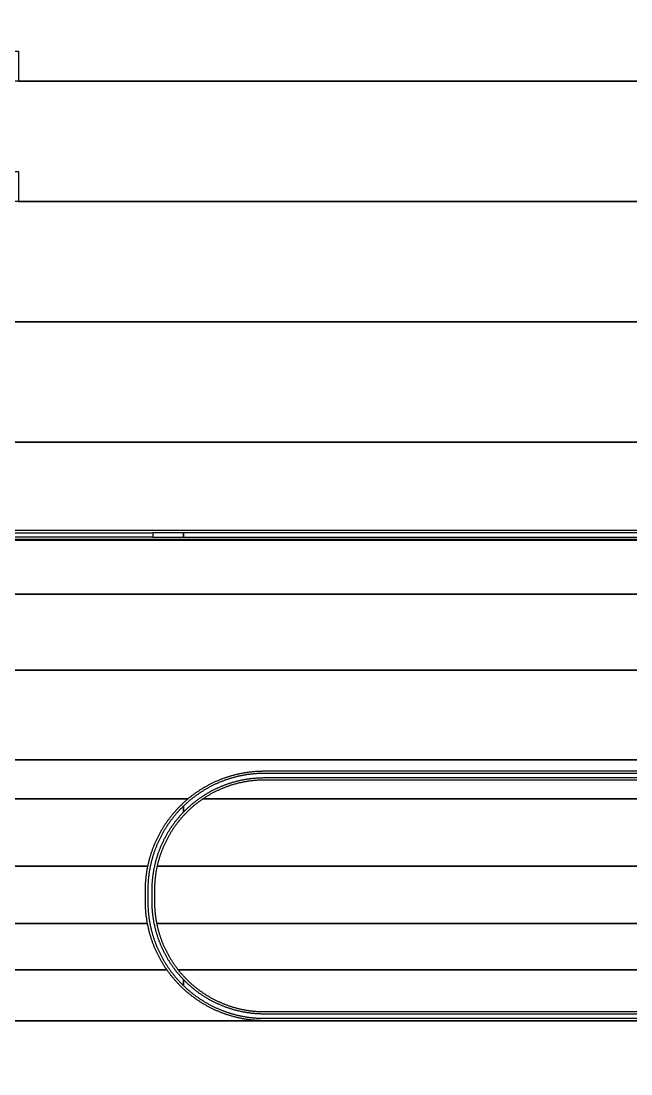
# Model space of a CAD drawing. Extents: x -3400 to 6900, y -3400 to 6900.
# Drawn here: x -1735 to -1228, y -1488 to -612 of the extents above; entities that cross this region are included whole.
import ezdxf

# ---------------------------------------------------------------- set-up
doc = ezdxf.new("R2010")
doc.units = 0
doc.layers.add('XOR', color=1, linetype='CONTINUOUS')

# ---------------------------------------------------------------- blocks, each defined once
blk = doc.blocks.new('CHIP_XOR')
at = {"layer": '5'}
for points in [[(-2334.91, -662.5), (-2334.91, -762.5), (-2062.5, -762.5), (-2062.5, -737.5), (-2037.5, -737.5), (-2037.5, -762.5), (-1962.5, -762.5), (-1962.5, -737.5), (-1937.5, -737.5), (-1937.5, -762.5), (-1862.5, -762.5), (-1862.5, -737.5), (-1837.5, -737.5), (-1837.5, -762.5), (-353.759, -762.5), (-353.759, -737.5), (-337.5, -737.5), (-337.5, -762.5), (-262.5, -762.5)], [(-353.759, -762.5), (-1837.5, -762.5), (-1862.5, -762.5), (-1937.5, -762.5), (-1962.5, -762.5), (-2037.5, -762.5), (-2062.5, -762.5), (-2334.91, -762.5), (-2334.91, -862.5), (-2062.5, -862.5), (-2062.5, -837.5), (-2037.5, -837.5), (-2037.5, -862.5), (-1962.5, -862.5), (-1962.5, -837.5), (-1937.5, -837.5), (-1937.5, -862.5), (-1862.5, -862.5), (-1862.5, -837.5), (-1837.5, -837.5), (-1837.5, -862.5), (-353.759, -862.5)], [(-618.759, -1143.275), (-2324.91, -1143.275), (-2324.91, -1135.725), (-618.759, -1135.725)], [(2334.91, -862.5), (-2334.91, -862.5), (-2334.91, -962.5), (-262.5, -962.5)], [(-262.5, -962.5), (-2334.91, -962.5), (-2334.91, -1062.5), (-262.5, -1062.5)], [(-262.5, -1062.5), (-2334.91, -1062.5), (-2334.91, -1143.983), (-607.404, -1143.983)], [(-607.404, -1143.983), (-2334.91, -1143.983), (-2334.91, -1188.7245), (-539.7135, -1188.7245)], [(-539.7135, -1188.7245), (-2334.91, -1188.7245), (-2334.91, -1199.5), (-2337.455, -1250.094), (-2337.5495, -1251.975), (-527.622, -1251.975)], [(-527.622, -1251.975), (-2337.5495, -1251.975), (-2341.2925, -1326.39), (-578.504, -1326.39)], [(-578.504, -1326.39), (-2341.2925, -1326.39)], [(-1937.5, -1358.9795), (-1696.674, -1358.9795), (-1696.191, -1358.576), (-1695.705, -1358.175), (-1695.217, -1357.7775), (-1694.7265, -1357.3825), (-1694.233, -1356.991), (-1693.7375, -1356.603), (-1693.2395, -1356.2175), (-1692.739, -1355.8355), (-1692.236, -1355.457), (-1691.7305, -1355.0815), (-1691.2225, -1354.709), (-1690.7125, -1354.34), (-1690.2, -1353.974), (-1689.6855, -1353.6115), (-1689.168, -1353.252), (-1688.649, -1352.896), (-1688.1275, -1352.543), (-1687.6035, -1352.1935), (-1687.0775, -1351.8475), (-1686.549, -1351.505), (-1686.019, -1351.1655), (-1685.486, -1350.8295), (-1684.9515, -1350.497), (-1684.415, -1350.168), (-1683.876, -1349.842), (-1683.335, -1349.52), (-1682.792, -1349.201), (-1682.247, -1348.8855), (-1681.7, -1348.5735), (-1681.151, -1348.265), (-1680.6, -1347.96), (-1680.0475, -1347.6585), (-1679.4925, -1347.3605), (-1678.936, -1347.0665), (-1678.3775, -1346.7755), (-1677.8175, -1346.488), (-1677.255, -1346.2045), (-1676.691, -1345.9245), (-1676.1255, -1345.648), (-1675.558, -1345.375), (-1674.989, -1345.1055), (-1674.418, -1344.84), (-1673.8455, -1344.5775), (-1673.2715, -1344.3195), (-1672.6955, -1344.0645), (-1672.118, -1343.8135), (-1671.539, -1343.566), (-1670.9585, -1343.3225), (-1670.3765, -1343.082), (-1669.7925, -1342.846), (-1669.2075, -1342.6135), (-1668.621, -1342.3845), (-1668.033, -1342.159), (-1667.4435, -1341.938), (-1666.8525, -1341.72), (-1666.2605, -1341.5065), (-1665.667, -1341.296), (-1665.072, -1341.09), (-1664.4755, -1340.887), (-1663.878, -1340.6885), (-1663.2795, -1340.4935), (-1662.6795, -1340.3025), (-1662.0785, -1340.115), (-1661.476, -1339.9315), (-1660.8725, -1339.752), (-1660.268, -1339.576), (-1659.662, -1339.404), (-1659.0555, -1339.236), (-1658.4475, -1339.0715), (-1657.8385, -1338.9115), (-1657.2285, -1338.755), (-1656.618, -1338.602), (-1656.006, -1338.4535), (-1655.393, -1338.3085), (-1654.7795, -1338.1675), (-1654.165, -1338.0305), (-1653.5495, -1337.8975), (-1652.933, -1337.768), (-1652.316, -1337.643), (-1651.698, -1337.5215), (-1651.0795, -1337.404), (-1650.46, -1337.2905), (-1649.84, -1337.181), (-1649.2195, -1337.0755), (-1648.598, -1336.9735), (-1647.976, -1336.876), (-1647.3535, -1336.7825), (-1646.73, -1336.6925), (-1646.1065, -1336.6065), (-1645.482, -1336.525), (-1644.857, -1336.447), (-1644.232, -1336.373), (-1643.606, -1336.303), (-1642.98, -1336.237), (-1642.353, -1336.175), (-1641.726, -1336.117), (-1641.099, -1336.063), (-1640.471, -1336.013), (-1639.843, -1335.967), (-1639.215, -1335.925), (-1638.5865, -1335.887), (-1637.9575, -1335.853), (-1637.3285, -1335.823), (-1636.6995, -1335.797), (-1636.07, -1335.775), (-1635.441, -1335.757), (-1634.8115, -1335.743), (-1634.1815, -1335.733), (-1633.552, -1335.727), (-1632.9225, -1335.725), (-618.759, -1335.725)], [(-618.759, -1343.275), (-1632.9225, -1343.275), (-1633.526, -1343.277), (-1634.1295, -1343.283), (-1634.733, -1343.293), (-1635.3365, -1343.307), (-1635.94, -1343.325), (-1636.5435, -1343.3465), (-1637.1465, -1343.3725), (-1637.7495, -1343.4025), (-1638.352, -1343.4365), (-1638.9545, -1343.474), (-1639.557, -1343.516), (-1640.1585, -1343.5615), (-1640.7605, -1343.6115), (-1641.3615, -1343.665), (-1641.9625, -1343.723), (-1642.563, -1343.7845), (-1643.163, -1343.85), (-1643.7625, -1343.9195), (-1644.362, -1343.993), (-1644.9605, -1344.0705), (-1645.5585, -1344.152), (-1646.156, -1344.2375), (-1646.753, -1344.327), (-1647.3495, -1344.42), (-1647.9455, -1344.517), (-1648.5405, -1344.6185), (-1649.135, -1344.7235), (-1649.7285, -1344.8325), (-1650.3215, -1344.945), (-1650.914, -1345.062), (-1651.5055, -1345.1825), (-1652.096, -1345.3075), (-1652.686, -1345.436), (-1653.275, -1345.568), (-1653.863, -1345.7045), (-1654.45, -1345.8445), (-1655.0365, -1345.9885), (-1655.6215, -1346.1365), (-1656.206, -1346.288), (-1656.789, -1346.444), (-1657.3715, -1346.6035), (-1657.9525, -1346.7665), (-1658.5325, -1346.9335), (-1659.1115, -1347.1045), (-1659.6895, -1347.2795), (-1660.266, -1347.458), (-1660.8415, -1347.6405), (-1661.4155, -1347.8265), (-1661.9885, -1348.0165), (-1662.5605, -1348.21), (-1663.1305, -1348.4075), (-1663.7, -1348.609), (-1664.2675, -1348.814), (-1664.834, -1349.0225), (-1665.399, -1349.235), (-1665.9625, -1349.4515), (-1666.525, -1349.671), (-1667.0855, -1349.895), (-1667.645, -1350.122), (-1668.2025, -1350.353), (-1668.7585, -1350.588), (-1669.313, -1350.826), (-1669.8665, -1351.068), (-1670.4175, -1351.314), (-1670.9675, -1351.563), (-1671.5155, -1351.816), (-1672.062, -1352.0725), (-1672.6065, -1352.3325), (-1673.1495, -1352.5965), (-1673.691, -1352.8635), (-1674.2305, -1353.1345), (-1674.768, -1353.409), (-1675.304, -1353.687), (-1675.838, -1353.9685), (-1676.37, -1354.2535), (-1676.9005, -1354.542), (-1677.4285, -1354.834), (-1677.955, -1355.1295), (-1678.4795, -1355.4285), (-1679.002, -1355.7305), (-1679.5225, -1356.0365), (-1680.041, -1356.346), (-1680.557, -1356.6585), (-1681.0715, -1356.9745), (-1681.5835, -1357.294), (-1682.094, -1357.617), (-1682.6015, -1357.943), (-1683.1075, -1358.2725), (-1683.611, -1358.6055), (-1684.1125, -1358.942), (-1684.168, -1358.9795), (-262.5, -1358.9795)], [(-717.1135, -1337.725), (-1632.9225, -1337.725), (-1633.5445, -1337.727), (-1634.1665, -1337.733), (-1634.788, -1337.743), (-1635.41, -1337.757), (-1636.032, -1337.775), (-1636.6535, -1337.797), (-1637.275, -1337.8225), (-1637.896, -1337.8525), (-1638.517, -1337.8865), (-1639.138, -1337.9245), (-1639.7585, -1337.966), (-1640.379, -1338.012), (-1640.999, -1338.062), (-1641.6185, -1338.1155), (-1642.238, -1338.1735), (-1642.857, -1338.235), (-1643.4755, -1338.3005), (-1644.0935, -1338.3705), (-1644.711, -1338.444), (-1645.328, -1338.5215), (-1645.945, -1338.603), (-1646.561, -1338.6885), (-1647.1765, -1338.778), (-1647.7915, -1338.871), (-1648.4055, -1338.9685), (-1649.0195, -1339.07), (-1649.6325, -1339.175), (-1650.2445, -1339.284), (-1650.8565, -1339.397), (-1651.4675, -1339.514), (-1652.0775, -1339.635), (-1652.687, -1339.7595), (-1653.2955, -1339.8885), (-1653.903, -1340.021), (-1654.51, -1340.1575), (-1655.116, -1340.2975), (-1655.721, -1340.442), (-1656.325, -1340.59), (-1656.928, -1340.742), (-1657.53, -1340.898), (-1658.1315, -1341.0575), (-1658.7315, -1341.221), (-1659.3305, -1341.3885), (-1659.9285, -1341.5595), (-1660.5255, -1341.735), (-1661.121, -1341.9135), (-1661.7155, -1342.0965), (-1662.309, -1342.283), (-1662.901, -1342.473), (-1663.492, -1342.6675), (-1664.0815, -1342.865), (-1664.67, -1343.067), (-1665.257, -1343.272), (-1665.843, -1343.4815), (-1666.4275, -1343.6945), (-1667.0105, -1343.911), (-1667.592, -1344.1315), (-1668.172, -1344.3555), (-1668.751, -1344.5835), (-1669.328, -1344.815), (-1669.904, -1345.0505), (-1670.478, -1345.289), (-1671.051, -1345.532), (-1671.622, -1345.778), (-1672.1915, -1346.028), (-1672.7595, -1346.2815), (-1673.326, -1346.539), (-1673.8905, -1346.8), (-1674.4535, -1347.064), (-1675.015, -1347.3325), (-1675.5745, -1347.604), (-1676.132, -1347.879), (-1676.688, -1348.158), (-1677.2425, -1348.4405), (-1677.7945, -1348.7265), (-1678.345, -1349.016), (-1678.894, -1349.309), (-1679.4405, -1349.6055), (-1679.9855, -1349.9055), (-1680.5285, -1350.209), (-1681.0695, -1350.5155), (-1681.6085, -1350.826), (-1682.1455, -1351.14), (-1682.6805, -1351.4575), (-1683.2135, -1351.778), (-1683.744, -1352.102), (-1684.273, -1352.4295), (-1684.7995, -1352.7605), (-1685.324, -1353.095), (-1685.8465, -1353.4325), (-1686.3665, -1353.7735), (-1686.8845, -1354.118), (-1687.4005, -1354.4655), (-1687.914, -1354.8165), (-1688.425, -1355.1705), (-1688.934, -1355.528), (-1689.441, -1355.889), (-1689.9455, -1356.253), (-1690.4475, -1356.62), (-1690.947, -1356.9905), (-1691.444, -1357.364), (-1691.939, -1357.741), (-1692.4315, -1358.121), (-1692.9215, -1358.504), (-1693.409, -1358.89), (-1693.894, -1359.2795), (-1694.3765, -1359.672), (-1694.8565, -1360.0675), (-1695.334, -1360.466), (-1695.809, -1360.868), (-1696.2815, -1361.2725), (-1696.751, -1361.6805), (-1697.218, -1362.091), (-1697.6825, -1362.5045), (-1698.1445, -1362.9215), (-1698.6035, -1363.341), (-1699.06, -1363.7635), (-1699.5135, -1364.189), (-1699.9645, -1364.6175), (-1700.2955, -1364.936), (-1700.2955, -1369.96), (-1699.87, -1369.5205), (-1699.442, -1369.0835), (-1699.011, -1368.6495), (-1698.577, -1368.2185), (-1698.14, -1367.7905), (-1697.7005, -1367.365), (-1697.258, -1366.9425), (-1696.813, -1366.5225), (-1696.365, -1366.106), (-1695.9145, -1365.6925), (-1695.4615, -1365.2815), (-1695.0055, -1364.8735), (-1694.547, -1364.469), (-1694.0855, -1364.067), (-1693.622, -1363.668), (-1693.1555, -1363.2725), (-1692.6865, -1362.88), (-1692.215, -1362.49), (-1691.7405, -1362.1035), (-1691.264, -1361.72), (-1690.785, -1361.34), (-1690.303, -1360.963), (-1689.819, -1360.589), (-1689.3325, -1360.218), (-1688.8435, -1359.8505), (-1688.3525, -1359.486), (-1687.8585, -1359.125), (-1687.3625, -1358.767), (-1686.864, -1358.412), (-1686.3635, -1358.061), (-1685.8605, -1357.7125), (-1685.355, -1357.368), (-1684.8475, -1357.0265), (-1684.338, -1356.688), (-1683.826, -1356.3535), (-1683.312, -1356.022), (-1682.7955, -1355.694), (-1682.277, -1355.369), (-1681.7565, -1355.0475), (-1681.234, -1354.73), (-1680.7095, -1354.4155), (-1680.1825, -1354.1045), (-1679.654, -1353.7965), (-1679.123, -1353.4925), (-1678.5905, -1353.192), (-1678.056, -1352.895), (-1677.519, -1352.601), (-1676.9805, -1352.311), (-1676.44, -1352.0245), (-1675.898, -1351.7415), (-1675.3535, -1351.462), (-1674.808, -1351.186), (-1674.26, -1350.9135), (-1673.7105, -1350.645), (-1673.1595, -1350.3795), (-1672.6065, -1350.118), (-1672.0515, -1349.86), (-1671.4955, -1349.606), (-1670.9375, -1349.3555), (-1670.3775, -1349.1085), (-1669.8165, -1348.865), (-1669.2535, -1348.6255), (-1668.689, -1348.3895), (-1668.1235, -1348.157), (-1667.556, -1347.9285), (-1666.987, -1347.704), (-1666.4165, -1347.483), (-1665.845, -1347.2655), (-1665.2715, -1347.052), (-1664.697, -1346.842), (-1664.121, -1346.636), (-1663.5435, -1346.4335), (-1662.965, -1346.235), (-1662.385, -1346.0405), (-1661.804, -1345.8495), (-1661.2215, -1345.6625), (-1660.638, -1345.479), (-1660.0535, -1345.2995), (-1659.4675, -1345.124), (-1658.8805, -1344.952), (-1658.292, -1344.784), (-1657.703, -1344.62), (-1657.1125, -1344.4595), (-1656.521, -1344.3035), (-1655.9285, -1344.151), (-1655.3355, -1344.002), (-1654.741, -1343.8575), (-1654.1455, -1343.7165), (-1653.5495, -1343.5795), (-1652.9525, -1343.4465), (-1652.3545, -1343.3175), (-1651.7555, -1343.192), (-1651.156, -1343.071), (-1650.556, -1342.9535), (-1649.9545, -1342.84), (-1649.353, -1342.7305), (-1648.7505, -1342.625), (-1648.147, -1342.5235), (-1647.543, -1342.4255), (-1646.9385, -1342.332), (-1646.3335, -1342.242), (-1645.728, -1342.1565), (-1645.122, -1342.0745), (-1644.515, -1341.9965), (-1643.908, -1341.923), (-1643.3, -1341.853), (-1642.692, -1341.787), (-1642.0835, -1341.725), (-1641.4745, -1341.667), (-1640.865, -1341.613), (-1640.2555, -1341.563), (-1639.6455, -1341.517), (-1639.035, -1341.475), (-1638.4245, -1341.437), (-1637.814, -1341.403), (-1637.203, -1341.373), (-1636.5915, -1341.347), (-1635.9805, -1341.325), (-1635.369, -1341.307), (-1634.7575, -1341.293), (-1634.146, -1341.283), (-1633.534, -1341.277), (-1632.9225, -1341.275), (-717.1135, -1341.275)], [(-2344.7335, -1414.7), (-1729.8865, -1414.7), (-1729.763, -1414.111), (-1729.63, -1413.4955), (-1729.493, -1412.881), (-1729.352, -1412.2675), (-1729.207, -1411.6545), (-1729.0585, -1411.0425), (-1728.9055, -1410.432), (-1728.749, -1409.822), (-1728.589, -1409.213), (-1728.4245, -1408.605), (-1728.2565, -1407.9985), (-1728.0845, -1407.3925), (-1727.9085, -1406.788), (-1727.729, -1406.1845), (-1727.5455, -1405.582), (-1727.358, -1404.981), (-1727.167, -1404.381), (-1726.972, -1403.7825), (-1726.773, -1403.185), (-1726.5705, -1402.5885), (-1726.3645, -1401.9935), (-1726.154, -1401.4), (-1725.9405, -1400.808), (-1725.7225, -1400.217), (-1725.501, -1399.6275), (-1725.276, -1399.0395), (-1725.047, -1398.453), (-1724.8145, -1397.868), (-1724.578, -1397.284), (-1724.338, -1396.702), (-1724.0945, -1396.1215), (-1723.847, -1395.5425), (-1723.596, -1394.965), (-1723.341, -1394.389), (-1723.0825, -1393.815), (-1722.8205, -1393.2425), (-1722.555, -1392.6715), (-1722.2855, -1392.1025), (-1722.0125, -1391.535), (-1721.736, -1390.9695), (-1721.456, -1390.4055), (-1721.1725, -1389.843), (-1720.885, -1389.283), (-1720.594, -1388.7245), (-1720.2995, -1388.168), (-1720.002, -1387.613), (-1719.7005, -1387.06), (-1719.3955, -1386.5095), (-1719.087, -1385.9605), (-1718.775, -1385.4135), (-1718.4595, -1384.8685), (-1718.1405, -1384.3255), (-1717.8185, -1383.7845), (-1717.4925, -1383.2455), (-1717.1635, -1382.709), (-1716.831, -1382.1745), (-1716.495, -1381.6415), (-1716.1555, -1381.1115), (-1715.813, -1380.583), (-1715.467, -1380.057), (-1715.1175, -1379.533), (-1714.7645, -1379.0115), (-1714.4085, -1378.492), (-1714.049, -1377.975), (-1713.6865, -1377.4605), (-1713.3205, -1376.948), (-1712.9515, -1376.438), (-1712.579, -1375.93), (-1712.2035, -1375.4245), (-1711.825, -1374.9215), (-1711.443, -1374.421), (-1711.0575, -1373.923), (-1710.6695, -1373.4275), (-1710.278, -1372.934), (-1709.883, -1372.4435), (-1709.4855, -1371.9555), (-1709.0845, -1371.4695), (-1708.681, -1370.9865), (-1708.274, -1370.506), (-1707.864, -1370.028), (-1707.451, -1369.553), (-1707.035, -1369.0805), (-1706.6155, -1368.6105), (-1706.1935, -1368.143), (-1705.7685, -1367.6785), (-1705.341, -1367.2165), (-1704.91, -1366.7575), (-1704.478, -1366.303), (-1704.476, -1366.301), (-1704.0395, -1365.847), (-1703.6, -1365.3965), (-1703.1575, -1364.948), (-1702.712, -1364.503), (-1702.264, -1364.0605), (-1701.8135, -1363.621), (-1701.3595, -1363.1845), (-1700.903, -1362.7505), (-1700.444, -1362.3195), (-1700.1065, -1362.007), (-1699.982, -1361.892), (-1699.5175, -1361.467), (-1699.05, -1361.045), (-1698.58, -1360.6255), (-1698.1075, -1360.2095), (-1697.6325, -1359.7965), (-1697.1545, -1359.3865), (-1696.674, -1358.9795), (-1937.5, -1358.9795)], [(-262.5, -1358.9795), (-1684.168, -1358.9795), (-1684.6115, -1359.2815), (-1685.1085, -1359.624), (-1685.603, -1359.97), (-1686.0955, -1360.3195), (-1686.5855, -1360.672), (-1687.073, -1361.028), (-1687.5585, -1361.387), (-1688.041, -1361.749), (-1688.5215, -1362.1145), (-1689, -1362.483), (-1689.022, -1362.5), (-1689.4755, -1362.8545), (-1689.9485, -1363.2295), (-1690.4195, -1363.6075), (-1690.8875, -1363.9885), (-1691.3535, -1364.3725), (-1691.8165, -1364.7595), (-1692.277, -1365.15), (-1692.735, -1365.543), (-1693.1905, -1365.9395), (-1693.6025, -1366.303), (-1693.643, -1366.3385), (-1694.093, -1366.741), (-1694.5405, -1367.146), (-1694.9855, -1367.554), (-1695.4275, -1367.9655), (-1695.867, -1368.3795), (-1696.3035, -1368.796), (-1696.7375, -1369.216), (-1697.1685, -1369.6385), (-1697.5965, -1370.064), (-1698.022, -1370.492), (-1698.4445, -1370.923), (-1698.8645, -1371.357), (-1699.281, -1371.7935), (-1699.695, -1372.233), (-1700.1065, -1372.675), (-1700.5145, -1373.12), (-1700.9195, -1373.5675), (-1701.322, -1374.0175), (-1701.721, -1374.47), (-1702.1175, -1374.9255), (-1702.5105, -1375.3835), (-1702.901, -1375.844), (-1703.288, -1376.307), (-1703.672, -1376.773), (-1704.053, -1377.241), (-1704.431, -1377.712), (-1704.806, -1378.185), (-1705.1775, -1378.6605), (-1705.546, -1379.1385), (-1705.9115, -1379.6195), (-1706.2735, -1380.102), (-1706.6325, -1380.5875), (-1706.9885, -1381.075), (-1707.341, -1381.565), (-1707.6905, -1382.0575), (-1708.0365, -1382.552), (-1708.379, -1383.049), (-1708.7185, -1383.548), (-1709.055, -1384.0495), (-1709.388, -1384.553), (-1709.7175, -1385.059), (-1710.0435, -1385.5665), (-1710.3665, -1386.077), (-1710.686, -1386.589), (-1711.002, -1387.1035), (-1711.3145, -1387.6195), (-1711.624, -1388.138), (-1711.93, -1388.6585), (-1712.232, -1389.181), (-1712.531, -1389.7055), (-1712.8265, -1390.2315), (-1713.1185, -1390.76), (-1713.407, -1391.2905), (-1713.692, -1391.8225), (-1713.9735, -1392.3565), (-1714.2515, -1392.8925), (-1714.526, -1393.43), (-1714.797, -1393.9695), (-1715.064, -1394.5105), (-1715.328, -1395.0535), (-1715.588, -1395.5985), (-1715.8445, -1396.145), (-1716.0975, -1396.693), (-1716.3465, -1397.243), (-1716.5925, -1397.794), (-1716.8345, -1398.3475), (-1717.0725, -1398.902), (-1717.3075, -1399.458), (-1717.5385, -1400.0155), (-1717.7655, -1400.575), (-1717.9895, -1401.1355), (-1718.209, -1401.698), (-1718.4255, -1402.2615), (-1718.638, -1402.8265), (-1718.8465, -1403.393), (-1719.0515, -1403.9605), (-1719.253, -1404.53), (-1719.4505, -1405.1), (-1719.644, -1405.672), (-1719.834, -1406.245), (-1720.02, -1406.819), (-1720.2025, -1407.3945), (-1720.381, -1407.971), (-1720.556, -1408.549), (-1720.727, -1409.128), (-1720.894, -1409.708), (-1721.057, -1410.289), (-1721.2165, -1410.8715), (-1721.3725, -1411.4545), (-1721.524, -1412.039), (-1721.672, -1412.624), (-1721.816, -1413.2105), (-1721.956, -1413.7975), (-1722.0925, -1414.3855), (-1722.163, -1414.7), (259.6665, -1414.7)], [(-1937.5, -1462.5), (-1730.241, -1462.5), (-1730.2565, -1462.419), (-1730.37, -1461.7995), (-1730.4795, -1461.1795), (-1730.585, -1460.559), (-1730.6865, -1459.9375), (-1730.7845, -1459.3155), (-1730.878, -1458.693), (-1730.968, -1458.0695), (-1731.054, -1457.446), (-1731.1355, -1456.8215), (-1731.2135, -1456.1965), (-1731.2875, -1455.5715), (-1731.3575, -1454.9455), (-1731.4235, -1454.3195), (-1731.4855, -1453.6925), (-1731.5435, -1453.0655), (-1731.5975, -1452.4385), (-1731.6475, -1451.8105), (-1731.6935, -1451.1825), (-1731.7355, -1450.5545), (-1731.7735, -1449.926), (-1731.8075, -1449.297), (-1731.8375, -1448.668), (-1731.8635, -1448.039), (-1731.8855, -1447.4095), (-1731.9035, -1446.7805), (-1731.9175, -1446.151), (-1731.9275, -1445.521), (-1731.9335, -1444.8915), (-1731.9355, -1444.262), (-1731.9355, -1434.738), (-1731.9335, -1434.1085), (-1731.9275, -1433.479), (-1731.9175, -1432.849), (-1731.9035, -1432.2195), (-1731.8855, -1431.5905), (-1731.8635, -1430.961), (-1731.8375, -1430.332), (-1731.8075, -1429.703), (-1731.7785, -1429.1695), (-1731.7735, -1429.074), (-1731.7355, -1428.4455), (-1731.6935, -1427.8175), (-1731.6475, -1427.1895), (-1731.5975, -1426.5615), (-1731.5435, -1425.9345), (-1731.4855, -1425.3075), (-1731.4235, -1424.6805), (-1731.3575, -1424.0545), (-1731.2875, -1423.4285), (-1731.2135, -1422.8035), (-1731.1355, -1422.1785), (-1731.054, -1421.554), (-1730.968, -1420.9305), (-1730.878, -1420.307), (-1730.7845, -1419.6845), (-1730.6865, -1419.0625), (-1730.585, -1418.441), (-1730.4795, -1417.8205), (-1730.37, -1417.2005), (-1730.2565, -1416.581), (-1730.139, -1415.9625), (-1730.0175, -1415.3445), (-1729.8925, -1414.7275), (-1729.8865, -1414.7), (-2344.7335, -1414.7)], [(259.6665, -1414.7), (-1722.163, -1414.7), (-1722.2245, -1414.9745), (-1722.353, -1415.5645), (-1722.478, -1416.155), (-1722.5985, -1416.7465), (-1722.7155, -1417.339), (-1722.828, -1417.932), (-1722.937, -1418.5255), (-1723.042, -1419.12), (-1723.1435, -1419.715), (-1723.2405, -1420.311), (-1723.3335, -1420.9075), (-1723.423, -1421.5045), (-1723.5085, -1422.102), (-1723.59, -1422.7), (-1723.6675, -1423.2985), (-1723.741, -1423.898), (-1723.8105, -1424.4975), (-1723.876, -1425.0975), (-1723.9375, -1425.698), (-1723.9955, -1426.299), (-1724.049, -1426.9), (-1724.099, -1427.502), (-1724.1445, -1428.1035), (-1724.1865, -1428.706), (-1724.2155, -1429.1695), (-1724.224, -1429.3085), (-1724.258, -1429.911), (-1724.288, -1430.514), (-1724.314, -1431.117), (-1724.3355, -1431.7205), (-1724.3535, -1432.324), (-1724.3675, -1432.927), (-1724.3775, -1433.531), (-1724.3835, -1434.1345), (-1724.3855, -1434.738), (-1724.3855, -1444.262), (-1724.3835, -1444.8655), (-1724.3775, -1445.469), (-1724.3675, -1446.073), (-1724.3535, -1446.676), (-1724.3355, -1447.2795), (-1724.314, -1447.883), (-1724.288, -1448.486), (-1724.258, -1449.089), (-1724.224, -1449.6915), (-1724.1865, -1450.294), (-1724.1445, -1450.8965), (-1724.099, -1451.498), (-1724.049, -1452.1), (-1723.9955, -1452.701), (-1723.9375, -1453.302), (-1723.876, -1453.9025), (-1723.8105, -1454.5025), (-1723.741, -1455.102), (-1723.6675, -1455.7015), (-1723.59, -1456.3), (-1723.5085, -1456.898), (-1723.423, -1457.4955), (-1723.3335, -1458.0925), (-1723.2405, -1458.689), (-1723.1435, -1459.285), (-1723.042, -1459.88), (-1722.937, -1460.4745), (-1722.828, -1461.068), (-1722.7155, -1461.661), (-1722.5985, -1462.2535), (-1722.548, -1462.5), (-262.5, -1462.5)], [(-2340.3915, -1501.025), (-1714.049, -1501.025), (-1714.4085, -1500.508), (-1714.7645, -1499.9885), (-1715.1175, -1499.467), (-1715.467, -1498.943), (-1715.813, -1498.417), (-1716.1555, -1497.8885), (-1716.495, -1497.3585), (-1716.831, -1496.826), (-1717.1635, -1496.291), (-1717.4925, -1495.7545), (-1717.8185, -1495.2155), (-1718.1405, -1494.6745), (-1718.4595, -1494.1315), (-1718.775, -1493.5865), (-1719.087, -1493.0395), (-1719.3955, -1492.4905), (-1719.7005, -1491.94), (-1720.002, -1491.387), (-1720.2995, -1490.832), (-1720.594, -1490.2755), (-1720.885, -1489.717), (-1721.1725, -1489.157), (-1721.456, -1488.5945), (-1721.736, -1488.0305), (-1722.0125, -1487.465), (-1722.2855, -1486.8975), (-1722.555, -1486.3285), (-1722.6335, -1486.16), (-1722.8205, -1485.7575), (-1723.0825, -1485.185), (-1723.341, -1484.611), (-1723.596, -1484.035), (-1723.847, -1483.4575), (-1724.0945, -1482.8785), (-1724.338, -1482.298), (-1724.578, -1481.716), (-1724.8145, -1481.132), (-1725.047, -1480.547), (-1725.276, -1479.9605), (-1725.501, -1479.3725), (-1725.7225, -1478.783), (-1725.9405, -1478.192), (-1726.154, -1477.6), (-1726.3645, -1477.0065), (-1726.5705, -1476.4115), (-1726.773, -1475.815), (-1726.972, -1475.2175), (-1727.167, -1474.619), (-1727.358, -1474.019), (-1727.5455, -1473.418), (-1727.729, -1472.8155), (-1727.9085, -1472.212), (-1728.0845, -1471.6075), (-1728.2565, -1471.0015), (-1728.4245, -1470.395), (-1728.589, -1469.787), (-1728.749, -1469.178), (-1728.9055, -1468.568), (-1729.0585, -1467.9575), (-1729.207, -1467.3455), (-1729.352, -1466.7325), (-1729.493, -1466.119), (-1729.63, -1465.5045), (-1729.763, -1464.889), (-1729.8925, -1464.2725), (-1730.0175, -1463.6555), (-1730.139, -1463.0375), (-1730.241, -1462.5), (-2342.329, -1462.5)], [(310.877, -1462.5), (-1722.548, -1462.5), (-1722.478, -1462.845), (-1722.353, -1463.4355), (-1722.2245, -1464.0255), (-1722.0925, -1464.6145), (-1721.956, -1465.2025), (-1721.816, -1465.7895), (-1721.672, -1466.376), (-1721.524, -1466.961), (-1721.3725, -1467.5455), (-1721.2165, -1468.1285), (-1721.057, -1468.711), (-1720.894, -1469.292), (-1720.727, -1469.872), (-1720.556, -1470.451), (-1720.381, -1471.029), (-1720.2025, -1471.6055), (-1720.02, -1472.181), (-1719.834, -1472.755), (-1719.644, -1473.328), (-1719.4505, -1473.9), (-1719.253, -1474.4705), (-1719.0515, -1475.0395), (-1718.8465, -1475.607), (-1718.638, -1476.1735), (-1718.4255, -1476.7385), (-1718.209, -1477.302), (-1717.9895, -1477.8645), (-1717.7655, -1478.425), (-1717.5385, -1478.9845), (-1717.3075, -1479.542), (-1717.0725, -1480.098), (-1716.8345, -1480.6525), (-1716.5925, -1481.206), (-1716.3465, -1481.757), (-1716.0975, -1482.307), (-1715.8445, -1482.855), (-1715.588, -1483.4015), (-1715.328, -1483.9465), (-1715.064, -1484.4895), (-1714.797, -1485.0305), (-1714.526, -1485.57), (-1714.2515, -1486.1075), (-1714.2245, -1486.16), (-1713.9735, -1486.6435), (-1713.692, -1487.1775), (-1713.407, -1487.7095), (-1713.1185, -1488.24), (-1712.8265, -1488.7685), (-1712.531, -1489.2945), (-1712.232, -1489.819), (-1711.93, -1490.3415), (-1711.624, -1490.862), (-1711.3145, -1491.3805), (-1711.002, -1491.8965), (-1710.686, -1492.411), (-1710.3665, -1492.923), (-1710.0435, -1493.4335), (-1709.7175, -1493.941), (-1709.388, -1494.447), (-1709.055, -1494.9505), (-1708.7185, -1495.452), (-1708.379, -1495.951), (-1708.0365, -1496.448), (-1707.6905, -1496.9425), (-1707.341, -1497.435), (-1706.9885, -1497.925), (-1706.6325, -1498.4125), (-1706.2735, -1498.898), (-1705.9115, -1499.3805), (-1705.546, -1499.8615), (-1705.1775, -1500.3395), (-1704.806, -1500.815), (-1704.6395, -1501.025), (1317.474, -1501.025)], [(1317.474, -1501.025), (-1704.6395, -1501.025), (-1704.431, -1501.288), (-1704.053, -1501.759), (-1703.672, -1502.227), (-1703.288, -1502.693), (-1702.901, -1503.156), (-1702.5105, -1503.6165), (-1702.1175, -1504.0745), (-1701.721, -1504.53), (-1701.322, -1504.9825), (-1700.9195, -1505.4325), (-1700.5145, -1505.88), (-1700.1065, -1506.325), (-1699.695, -1506.767), (-1699.281, -1507.2065), (-1698.8645, -1507.643), (-1698.4445, -1508.077), (-1698.022, -1508.508), (-1697.5965, -1508.936), (-1697.1685, -1509.3615), (-1696.7375, -1509.784), (-1696.3035, -1510.204), (-1695.867, -1510.6205), (-1695.4275, -1511.0345), (-1694.9855, -1511.446), (-1694.5405, -1511.854), (-1694.093, -1512.259), (-1693.643, -1512.6615), (-1693.1905, -1513.0605), (-1692.735, -1513.457), (-1692.277, -1513.85), (-1691.8165, -1514.2405), (-1691.3535, -1514.6275), (-1690.8875, -1515.0115), (-1690.4195, -1515.3925), (-1689.9485, -1515.7705), (-1689.4755, -1516.1455), (-1689, -1516.517), (-1688.5215, -1516.8855), (-1688.041, -1517.251), (-1687.5585, -1517.613), (-1687.073, -1517.972), (-1686.5855, -1518.328), (-1686.0955, -1518.6805), (-1685.603, -1519.03), (-1685.1085, -1519.376), (-1684.6115, -1519.7185), (-1684.1125, -1520.058), (-1683.611, -1520.3945), (-1683.1075, -1520.7275), (-1682.6015, -1521.057), (-1682.094, -1521.383), (-1681.5835, -1521.706), (-1681.0715, -1522.0255), (-1680.557, -1522.3415), (-1680.041, -1522.654), (-1679.5225, -1522.9635), (-1679.002, -1523.2695), (-1678.4795, -1523.5715), (-1677.955, -1523.8705), (-1677.4285, -1524.166), (-1676.9005, -1524.458), (-1676.37, -1524.7465), (-1675.838, -1525.0315), (-1675.304, -1525.313), (-1674.768, -1525.591), (-1674.2305, -1525.8655), (-1673.691, -1526.1365), (-1673.1495, -1526.4035), (-1672.6065, -1526.6675), (-1672.062, -1526.9275), (-1671.5155, -1527.184), (-1670.9675, -1527.437), (-1670.4175, -1527.686), (-1669.8665, -1527.932), (-1669.313, -1528.174), (-1668.7585, -1528.412), (-1668.2025, -1528.647), (-1667.645, -1528.878), (-1667.0855, -1529.105), (-1666.525, -1529.329), (-1665.9625, -1529.5485), (-1665.399, -1529.765), (-1664.834, -1529.9775), (-1664.2675, -1530.186), (-1663.7, -1530.391), (-1663.1305, -1530.5925), (-1662.5605, -1530.79), (-1661.9885, -1530.9835), (-1661.4155, -1531.1735), (-1660.8415, -1531.3595), (-1660.266, -1531.542), (-1659.6895, -1531.7205), (-1659.1115, -1531.8955), (-1658.5325, -1532.0665), (-1657.9525, -1532.2335), (-1657.3715, -1532.3965), (-1656.789, -1532.556), (-1656.206, -1532.712), (-1655.6215, -1532.8635), (-1655.0365, -1533.0115), (-1654.45, -1533.1555), (-1653.863, -1533.2955), (-1653.275, -1533.432), (-1652.686, -1533.564), (-1652.096, -1533.6925), (-1651.5055, -1533.8175), (-1650.914, -1533.938), (-1650.3215, -1534.055), (-1649.7285, -1534.1675), (-1649.135, -1534.2765), (-1648.5405, -1534.3815), (-1647.9455, -1534.483), (-1647.3495, -1534.58), (-1646.753, -1534.673), (-1646.156, -1534.7625), (-1645.5585, -1534.848), (-1644.9605, -1534.9295), (-1644.362, -1535.007), (-1643.7625, -1535.0805), (-1643.163, -1535.15), (-1642.563, -1535.2155), (-1641.9625, -1535.277), (-1641.3615, -1535.335), (-1640.7605, -1535.3885), (-1640.1585, -1535.4385), (-1639.557, -1535.484), (-1638.9545, -1535.526), (-1638.352, -1535.5635), (-1637.7495, -1535.5975), (-1637.1465, -1535.6275), (-1636.5435, -1535.6535), (-1635.94, -1535.675), (-1635.3365, -1535.693), (-1634.733, -1535.707), (-1634.1295, -1535.717), (-1633.526, -1535.723), (-1632.9225, -1535.725), (-717.1135, -1535.725)], [(-717.1135, -1543.275), (-1632.9225, -1543.275), (-1633.552, -1543.273), (-1634.1815, -1543.267), (-1634.8115, -1543.257), (-1635.441, -1543.243), (-1636.07, -1543.225), (-1636.6995, -1543.203), (-1637.3285, -1543.177), (-1637.9575, -1543.147), (-1638.5865, -1543.113), (-1639.215, -1543.075), (-1639.843, -1543.033), (-1640.471, -1542.987), (-1641.099, -1542.937), (-1641.726, -1542.883), (-1642.353, -1542.825), (-1642.98, -1542.763), (-1643.606, -1542.697), (-1644.232, -1542.627), (-1644.857, -1542.553), (-1645.482, -1542.475), (-1646.1065, -1542.3935), (-1646.73, -1542.3075), (-1647.3535, -1542.2175), (-1647.976, -1542.124), (-1648.598, -1542.0265), (-1649.2195, -1541.9245), (-1649.84, -1541.819), (-1650.46, -1541.7095), (-1651.0795, -1541.596), (-1651.698, -1541.4785), (-1652.316, -1541.357), (-1652.933, -1541.232), (-1653.5495, -1541.1025), (-1654.165, -1540.9695), (-1654.7795, -1540.8325), (-1655.393, -1540.6915), (-1656.006, -1540.5465), (-1656.618, -1540.398), (-1657.2285, -1540.245), (-1657.8385, -1540.0885), (-1658.4475, -1539.9285), (-1659.0555, -1539.764), (-1659.662, -1539.596), (-1660.268, -1539.424), (-1660.8725, -1539.248), (-1661.476, -1539.0685), (-1662.0785, -1538.885), (-1662.6795, -1538.6975), (-1663.2795, -1538.5065), (-1663.878, -1538.3115), (-1664.4755, -1538.113), (-1665.072, -1537.91), (-1665.667, -1537.704), (-1666.2605, -1537.4935), (-1666.8525, -1537.28), (-1667.4435, -1537.062), (-1668.033, -1536.841), (-1668.621, -1536.6155), (-1669.2075, -1536.3865), (-1669.7925, -1536.154), (-1670.3765, -1535.918), (-1670.9585, -1535.6775), (-1671.539, -1535.434), (-1672.118, -1535.1865), (-1672.6955, -1534.9355), (-1673.2715, -1534.6805), (-1673.8455, -1534.4225), (-1674.418, -1534.16), (-1674.989, -1533.8945), (-1675.558, -1533.625), (-1676.1255, -1533.352), (-1676.691, -1533.0755), (-1677.255, -1532.7955), (-1677.8175, -1532.512), (-1678.36, -1532.2335), (-1678.3775, -1532.2245), (-1678.936, -1531.9335), (-1679.4925, -1531.6395), (-1680.0475, -1531.3415), (-1680.6, -1531.04), (-1681.151, -1530.735), (-1681.7, -1530.4265), (-1682.247, -1530.1145), (-1682.792, -1529.799), (-1683.335, -1529.48), (-1683.876, -1529.158), (-1684.415, -1528.832), (-1684.9515, -1528.503), (-1685.486, -1528.1705), (-1686.019, -1527.8345), (-1686.549, -1527.495), (-1687.0775, -1527.1525), (-1687.6035, -1526.8065), (-1688.1275, -1526.457), (-1688.649, -1526.104), (-1689.168, -1525.748), (-1689.6855, -1525.3885), (-1690.2, -1525.026), (-1690.7125, -1524.66), (-1691.2225, -1524.291), (-1691.7305, -1523.9185), (-1692.236, -1523.543), (-1692.739, -1523.1645), (-1693.2395, -1522.7825), (-1693.7375, -1522.397), (-1694.233, -1522.009), (-1694.7265, -1521.6175), (-1695.217, -1521.2225), (-1695.705, -1520.825), (-1696.191, -1520.424), (-1696.674, -1520.0205), (-1697.1545, -1519.6135), (-1697.6325, -1519.2035), (-1698.1075, -1518.7905), (-1698.58, -1518.3745), (-1699.05, -1517.955), (-1699.5175, -1517.533), (-1699.982, -1517.108), (-1700.1065, -1516.993), (-1700.444, -1516.6805), (-1700.903, -1516.2495), (-1701.3595, -1515.8155), (-1701.8135, -1515.379), (-1702.264, -1514.9395), (-1702.712, -1514.497), (-1703.1575, -1514.052), (-1703.6, -1513.6035), (-1704.0395, -1513.153), (-1704.476, -1512.699), (-1704.91, -1512.2425), (-1705.341, -1511.7835), (-1705.7685, -1511.3215), (-1706.1935, -1510.857), (-1706.6155, -1510.3895), (-1707.035, -1509.9195), (-1707.451, -1509.447), (-1707.864, -1508.972), (-1708.274, -1508.494), (-1708.681, -1508.0135), (-1709.0845, -1507.5305), (-1709.4855, -1507.0445), (-1709.883, -1506.5565), (-1710.278, -1506.066), (-1710.6695, -1505.5725), (-1711.0575, -1505.077), (-1711.443, -1504.579), (-1711.825, -1504.0785), (-1712.2035, -1503.5755), (-1712.579, -1503.07), (-1712.9515, -1502.562), (-1713.3205, -1502.052), (-1713.6865, -1501.5395), (-1714.049, -1501.025), (-2340.3915, -1501.025)], [(-1937.5, -1543.275), (-262.5, -1543.275)], [(-717.1135, -1537.725), (-1632.9225, -1537.725), (-1633.534, -1537.723), (-1634.146, -1537.717), (-1634.7575, -1537.707), (-1635.369, -1537.693), (-1635.9805, -1537.675), (-1636.5915, -1537.653), (-1637.203, -1537.627), (-1637.814, -1537.597), (-1638.4245, -1537.563), (-1639.035, -1537.525), (-1639.6455, -1537.483), (-1640.2555, -1537.437), (-1640.865, -1537.387), (-1641.4745, -1537.333), (-1642.0835, -1537.275), (-1642.692, -1537.213), (-1643.3, -1537.147), (-1643.908, -1537.077), (-1644.515, -1537.0035), (-1645.122, -1536.9255), (-1645.728, -1536.8435), (-1646.3335, -1536.758), (-1646.9385, -1536.668), (-1647.543, -1536.5745), (-1648.147, -1536.4765), (-1648.7505, -1536.375), (-1649.353, -1536.2695), (-1649.9545, -1536.16), (-1650.556, -1536.0465), (-1651.156, -1535.929), (-1651.7555, -1535.808), (-1652.3545, -1535.6825), (-1652.9525, -1535.5535), (-1653.5495, -1535.4205), (-1654.1455, -1535.2835), (-1654.741, -1535.1425), (-1655.3355, -1534.998), (-1655.9285, -1534.849), (-1656.521, -1534.6965), (-1657.1125, -1534.5405), (-1657.703, -1534.38), (-1658.292, -1534.216), (-1658.8805, -1534.048), (-1659.4675, -1533.876), (-1660.0535, -1533.7005), (-1660.638, -1533.521), (-1661.2215, -1533.3375), (-1661.804, -1533.1505), (-1662.385, -1532.9595), (-1662.965, -1532.765), (-1663.5435, -1532.5665), (-1664.121, -1532.364), (-1664.697, -1532.158), (-1665.2715, -1531.948), (-1665.845, -1531.7345), (-1666.4165, -1531.517), (-1666.987, -1531.296), (-1667.556, -1531.0715), (-1668.1235, -1530.843), (-1668.689, -1530.6105), (-1669.2535, -1530.3745), (-1669.8165, -1530.135), (-1670.3775, -1529.8915), (-1670.9375, -1529.6445), (-1671.4955, -1529.394), (-1672.0515, -1529.14), (-1672.6065, -1528.882), (-1673.1595, -1528.6205), (-1673.7105, -1528.355), (-1674.26, -1528.0865), (-1674.808, -1527.814), (-1675.3535, -1527.538), (-1675.898, -1527.2585), (-1676.44, -1526.9755), (-1676.9805, -1526.689), (-1677.519, -1526.399), (-1678.056, -1526.105), (-1678.5905, -1525.808), (-1679.123, -1525.5075), (-1679.654, -1525.2035), (-1680.1825, -1524.8955), (-1680.7095, -1524.5845), (-1681.234, -1524.27), (-1681.7565, -1523.9525), (-1682.277, -1523.631), (-1682.7955, -1523.306), (-1683.312, -1522.978), (-1683.826, -1522.6465), (-1684.338, -1522.312), (-1684.8475, -1521.9735), (-1685.355, -1521.632), (-1685.8605, -1521.2875), (-1686.3635, -1520.939), (-1686.864, -1520.588), (-1687.3625, -1520.233), (-1687.8585, -1519.875), (-1688.3525, -1519.514), (-1688.8435, -1519.1495), (-1689.3325, -1518.782), (-1689.819, -1518.411), (-1690.303, -1518.037), (-1690.785, -1517.66), (-1691.264, -1517.28), (-1691.7405, -1516.8965), (-1692.215, -1516.51), (-1692.6865, -1516.12), (-1693.1555, -1515.7275), (-1693.622, -1515.332), (-1694.0855, -1514.933), (-1694.547, -1514.531), (-1695.0055, -1514.1265), (-1695.4615, -1513.7185), (-1695.9145, -1513.3075), (-1696.365, -1512.894), (-1696.813, -1512.4775), (-1697.258, -1512.0575), (-1697.7005, -1511.635), (-1698.14, -1511.2095), (-1698.577, -1510.7815), (-1699.011, -1510.3505), (-1699.442, -1509.9165), (-1699.87, -1509.4795), (-1700.2955, -1509.04), (-1700.2955, -1514.064), (-1699.9645, -1514.3825), (-1699.5135, -1514.811), (-1699.06, -1515.2365), (-1698.6035, -1515.659), (-1698.1445, -1516.0785), (-1697.6825, -1516.4955), (-1697.218, -1516.909), (-1696.751, -1517.3195), (-1696.2815, -1517.7275), (-1695.809, -1518.132), (-1695.334, -1518.534), (-1694.8565, -1518.9325), (-1694.3765, -1519.328), (-1693.894, -1519.7205), (-1693.409, -1520.11), (-1692.9215, -1520.496), (-1692.4315, -1520.879), (-1691.939, -1521.259), (-1691.444, -1521.636), (-1690.947, -1522.0095), (-1690.4475, -1522.38), (-1689.9455, -1522.747), (-1689.441, -1523.111), (-1688.934, -1523.472), (-1688.425, -1523.8295), (-1687.914, -1524.1835), (-1687.4005, -1524.5345), (-1686.8845, -1524.882), (-1686.3665, -1525.2265), (-1685.8465, -1525.5675), (-1685.324, -1525.905), (-1684.7995, -1526.2395), (-1684.273, -1526.5705), (-1683.744, -1526.898), (-1683.2135, -1527.222), (-1682.6805, -1527.5425), (-1682.1455, -1527.86), (-1681.6085, -1528.174), (-1681.0695, -1528.4845), (-1680.5285, -1528.791), (-1679.9855, -1529.0945), (-1679.4405, -1529.3945), (-1678.894, -1529.691), (-1678.345, -1529.984), (-1677.7945, -1530.2735), (-1677.2425, -1530.5595), (-1676.688, -1530.842), (-1676.132, -1531.121), (-1675.5745, -1531.396), (-1675.015, -1531.6675), (-1674.4535, -1531.936), (-1673.8905, -1532.2), (-1673.326, -1532.461), (-1672.7595, -1532.7185), (-1672.1915, -1532.972), (-1671.622, -1533.222), (-1671.051, -1533.468), (-1670.478, -1533.711), (-1669.904, -1533.9495), (-1669.328, -1534.185), (-1668.751, -1534.4165), (-1668.172, -1534.6445), (-1667.592, -1534.8685), (-1667.0105, -1535.089), (-1666.4275, -1535.3055), (-1665.843, -1535.5185), (-1665.257, -1535.728), (-1664.67, -1535.933), (-1664.0815, -1536.135), (-1663.492, -1536.3325), (-1662.901, -1536.527), (-1662.309, -1536.717), (-1661.7155, -1536.9035), (-1661.121, -1537.0865), (-1660.5255, -1537.265), (-1659.9285, -1537.4405), (-1659.3305, -1537.6115), (-1658.7315, -1537.779), (-1658.1315, -1537.9425), (-1657.53, -1538.102), (-1656.928, -1538.258), (-1656.325, -1538.41), (-1655.721, -1538.558), (-1655.116, -1538.7025), (-1654.51, -1538.8425), (-1653.903, -1538.979), (-1653.2955, -1539.1115), (-1652.687, -1539.2405), (-1652.0775, -1539.365), (-1651.4675, -1539.486), (-1650.8565, -1539.603), (-1650.2445, -1539.716), (-1649.6325, -1539.825), (-1649.0195, -1539.93), (-1648.4055, -1540.0315), (-1647.7915, -1540.129), (-1647.1765, -1540.222), (-1646.561, -1540.3115), (-1645.945, -1540.397), (-1645.328, -1540.4785), (-1644.711, -1540.556), (-1644.0935, -1540.6295), (-1643.4755, -1540.6995), (-1642.857, -1540.765), (-1642.238, -1540.8265), (-1641.6185, -1540.8845), (-1640.999, -1540.938), (-1640.379, -1540.988), (-1639.7585, -1541.034), (-1639.138, -1541.0755), (-1638.517, -1541.1135), (-1637.896, -1541.1475), (-1637.275, -1541.1775), (-1636.6535, -1541.203), (-1636.032, -1541.225), (-1635.41, -1541.243), (-1634.788, -1541.257), (-1634.1665, -1541.267), (-1633.5445, -1541.273), (-1632.9225, -1541.275), (-717.1135, -1541.275)], [(-462.5, -1543.275), (-1937.5, -1543.275), (-1937.5, -1562.5), (-1962.5, -1562.5), (-1962.5, -1543.275), (-2037.5, -1543.275), (-2037.5, -1562.5), (-2057.779, -1562.5), (-2062.5, -1559.9465), (-2062.5, -1543.275), (-2338.2665, -1543.275), (-2337.4275, -1559.9465), (-2334.91, -1610), (-2334.91, -1640), (-2293.3055, -1662.5), (-1950, -1662.5), (-1950, -1637.5), (-1937.5, -1637.5), (-1937.5, -1662.5), (-462.5, -1662.5)]]:
    blk.add_lwpolyline(points, dxfattribs=at)
for points in [[(-2322.91, -1141.275), (-2322.91, -1137.725), (-1725.8405, -1137.725), (-1725.8405, -1141.275)], [(-1700.2955, -1137.725), (-1725.8405, -1137.725), (-1725.8405, -1141.275), (-1700.2955, -1141.275)], [(-717.1135, -1137.725), (-1700.2955, -1137.725), (-1700.2955, -1141.275), (-717.1135, -1141.275)], [(-1700.2955, -1509.04), (-1700.718, -1508.5975), (-1701.1375, -1508.1525), (-1701.5545, -1507.7045), (-1701.968, -1507.254), (-1702.379, -1506.801), (-1702.787, -1506.345), (-1703.1915, -1505.8865), (-1703.5935, -1505.425), (-1703.9925, -1504.9615), (-1704.388, -1504.495), (-1704.7805, -1504.026), (-1705.1705, -1503.5545), (-1705.557, -1503.08), (-1705.9405, -1502.6035), (-1706.3205, -1502.1245), (-1706.6975, -1501.6425), (-1707.0715, -1501.1585), (-1707.4425, -1500.672), (-1707.81, -1500.183), (-1708.1745, -1499.692), (-1708.5355, -1499.198), (-1708.8935, -1498.702), (-1709.248, -1498.2035), (-1709.5995, -1497.703), (-1709.948, -1497.2), (-1710.2925, -1496.6945), (-1710.634, -1496.187), (-1710.9725, -1495.6775), (-1711.307, -1495.1655), (-1711.6385, -1494.6515), (-1711.9665, -1494.135), (-1712.2915, -1493.617), (-1712.613, -1493.096), (-1712.9305, -1492.5735), (-1713.245, -1492.049), (-1713.556, -1491.522), (-1713.864, -1490.9935), (-1714.168, -1490.4625), (-1714.4685, -1489.93), (-1714.7655, -1489.3955), (-1715.0595, -1488.8585), (-1715.3495, -1488.32), (-1715.636, -1487.7795), (-1715.919, -1487.2375), (-1716.1985, -1486.6935), (-1716.4745, -1486.1475), (-1716.747, -1485.5995), (-1717.0155, -1485.05), (-1717.281, -1484.499), (-1717.5425, -1483.946), (-1717.8005, -1483.391), (-1718.0545, -1482.835), (-1718.305, -1482.277), (-1718.552, -1481.717), (-1718.7955, -1481.156), (-1719.035, -1480.593), (-1719.271, -1480.0285), (-1719.5035, -1479.463), (-1719.732, -1478.8955), (-1719.9565, -1478.3265), (-1720.1775, -1477.756), (-1720.395, -1477.1845), (-1720.6085, -1476.611), (-1720.8185, -1476.0365), (-1721.0245, -1475.4605), (-1721.227, -1474.883), (-1721.4255, -1474.3045), (-1721.62, -1473.7245), (-1721.811, -1473.1435), (-1721.998, -1472.561), (-1722.1815, -1471.9775), (-1722.361, -1471.393), (-1722.5365, -1470.807), (-1722.7085, -1470.22), (-1722.8765, -1469.6315), (-1723.0405, -1469.0425), (-1723.201, -1468.452), (-1723.357, -1467.8605), (-1723.5095, -1467.268), (-1723.6585, -1466.675), (-1723.803, -1466.0805), (-1723.944, -1465.485), (-1724.081, -1464.889), (-1724.214, -1464.292), (-1724.343, -1463.694), (-1724.4685, -1463.095), (-1724.5895, -1462.4955), (-1724.707, -1461.8955), (-1724.8205, -1461.294), (-1724.93, -1460.6925), (-1725.0355, -1460.09), (-1725.137, -1459.4865), (-1725.235, -1458.883), (-1725.3285, -1458.2785), (-1725.4185, -1457.673), (-1725.504, -1457.0675), (-1725.586, -1456.4615), (-1725.664, -1455.8545), (-1725.7375, -1455.2475), (-1725.8075, -1454.6395), (-1725.8735, -1454.0315), (-1725.9355, -1453.423), (-1725.9935, -1452.814), (-1726.0475, -1452.2045), (-1726.0975, -1451.595), (-1726.1435, -1450.985), (-1726.1855, -1450.3745), (-1726.2235, -1449.764), (-1726.2575, -1449.1535), (-1726.2875, -1448.5425), (-1726.3135, -1447.931), (-1726.3355, -1447.32), (-1726.3535, -1446.7085), (-1726.3675, -1446.097), (-1726.3775, -1445.4855), (-1726.3835, -1444.8735), (-1726.3855, -1444.262), (-1726.3855, -1434.738), (-1726.3835, -1434.1265), (-1726.3775, -1433.5145), (-1726.3675, -1432.903), (-1726.3535, -1432.2915), (-1726.3355, -1431.68), (-1726.3135, -1431.069), (-1726.2875, -1430.4575), (-1726.2575, -1429.8465), (-1726.2235, -1429.236), (-1726.1855, -1428.6255), (-1726.1435, -1428.015), (-1726.0975, -1427.405), (-1726.0475, -1426.7955), (-1725.9935, -1426.186), (-1725.9355, -1425.577), (-1725.8735, -1424.9685), (-1725.8075, -1424.3605), (-1725.7375, -1423.7525), (-1725.664, -1423.1455), (-1725.586, -1422.5385), (-1725.504, -1421.9325), (-1725.4185, -1421.327), (-1725.3285, -1420.7215), (-1725.235, -1420.117), (-1725.137, -1419.5135), (-1725.0355, -1418.91), (-1724.93, -1418.3075), (-1724.8205, -1417.706), (-1724.707, -1417.1045), (-1724.5895, -1416.5045), (-1724.4685, -1415.905), (-1724.343, -1415.306), (-1724.214, -1414.708), (-1724.081, -1414.111), (-1723.944, -1413.515), (-1723.803, -1412.9195), (-1723.6585, -1412.325), (-1723.5095, -1411.732), (-1723.357, -1411.1395), (-1723.201, -1410.548), (-1723.0405, -1409.9575), (-1722.8765, -1409.3685), (-1722.7085, -1408.78), (-1722.5365, -1408.193), (-1722.361, -1407.607), (-1722.1815, -1407.0225), (-1721.998, -1406.439), (-1721.811, -1405.8565), (-1721.62, -1405.2755), (-1721.4255, -1404.6955), (-1721.227, -1404.117), (-1721.0245, -1403.5395), (-1720.8185, -1402.9635), (-1720.6085, -1402.389), (-1720.395, -1401.8155), (-1720.1775, -1401.244), (-1719.9565, -1400.6735), (-1719.732, -1400.1045), (-1719.5035, -1399.537), (-1719.271, -1398.9715), (-1719.035, -1398.407), (-1718.7955, -1397.844), (-1718.552, -1397.283), (-1718.305, -1396.723), (-1718.0545, -1396.165), (-1717.8005, -1395.609), (-1717.5425, -1395.054), (-1717.281, -1394.501), (-1717.0155, -1393.95), (-1716.747, -1393.4005), (-1716.4745, -1392.8525), (-1716.1985, -1392.3065), (-1715.919, -1391.7625), (-1715.636, -1391.2205), (-1715.3495, -1390.68), (-1715.0595, -1390.1415), (-1714.7655, -1389.6045), (-1714.4685, -1389.07), (-1714.168, -1388.5375), (-1713.864, -1388.0065), (-1713.556, -1387.478), (-1713.245, -1386.951), (-1712.9305, -1386.4265), (-1712.613, -1385.904), (-1712.2915, -1385.383), (-1711.9665, -1384.865), (-1711.6385, -1384.3485), (-1711.307, -1383.8345), (-1710.9725, -1383.3225), (-1710.634, -1382.813), (-1710.2925, -1382.3055), (-1709.948, -1381.8), (-1709.5995, -1381.297), (-1709.248, -1380.7965), (-1708.8935, -1380.298), (-1708.5355, -1379.802), (-1708.1745, -1379.308), (-1707.81, -1378.817), (-1707.4425, -1378.328), (-1707.0715, -1377.8415), (-1706.6975, -1377.3575), (-1706.3205, -1376.8755), (-1705.9405, -1376.3965), (-1705.557, -1375.92), (-1705.1705, -1375.4455), (-1704.7805, -1374.974), (-1704.388, -1374.505), (-1703.9925, -1374.0385), (-1703.5935, -1373.575), (-1703.1915, -1373.1135), (-1702.787, -1372.655), (-1702.379, -1372.199), (-1701.968, -1371.746), (-1701.5545, -1371.2955), (-1701.1375, -1370.8475), (-1700.718, -1370.4025), (-1700.2955, -1369.96), (-1700.2955, -1364.936), (-1700.4125, -1365.049), (-1700.858, -1365.483), (-1701.3005, -1365.92), (-1701.7405, -1366.3595), (-1702.1775, -1366.8025), (-1702.6115, -1367.248), (-1703.043, -1367.696), (-1703.4715, -1368.147), (-1703.897, -1368.6005), (-1704.3195, -1369.057), (-1704.739, -1369.516), (-1705.1555, -1369.978), (-1705.5695, -1370.4425), (-1705.98, -1370.9095), (-1706.388, -1371.379), (-1706.7925, -1371.8515), (-1707.1945, -1372.3265), (-1707.593, -1372.804), (-1707.9885, -1373.284), (-1708.381, -1373.7665), (-1708.7705, -1374.2515), (-1709.1565, -1374.739), (-1709.5395, -1375.229), (-1709.9195, -1375.7215), (-1710.2965, -1376.2165), (-1710.67, -1376.7135), (-1711.0405, -1377.213), (-1711.4075, -1377.715), (-1711.7715, -1378.2195), (-1712.1325, -1378.7265), (-1712.49, -1379.2355), (-1712.844, -1379.7465), (-1713.195, -1380.26), (-1713.5425, -1380.776), (-1713.887, -1381.294), (-1714.228, -1381.814), (-1714.5655, -1382.3365), (-1714.9, -1382.861), (-1715.231, -1383.3875), (-1715.5585, -1383.9165), (-1715.8825, -1384.447), (-1716.203, -1384.98), (-1716.5205, -1385.515), (-1716.8345, -1386.052), (-1717.145, -1386.591), (-1717.4515, -1387.132), (-1717.755, -1387.675), (-1718.055, -1388.22), (-1718.3515, -1388.7665), (-1718.6445, -1389.3155), (-1718.934, -1389.866), (-1719.22, -1390.418), (-1719.5025, -1390.9725), (-1719.7815, -1391.5285), (-1720.0565, -1392.086), (-1720.328, -1392.6455), (-1720.596, -1393.207), (-1720.8605, -1393.77), (-1721.1215, -1394.3345), (-1721.379, -1394.901), (-1721.6325, -1395.469), (-1721.8825, -1396.0385), (-1722.1285, -1396.6095), (-1722.371, -1397.182), (-1722.61, -1397.7565), (-1722.8455, -1398.3325), (-1723.077, -1398.9095), (-1723.305, -1399.4885), (-1723.529, -1400.0685), (-1723.7495, -1400.65), (-1723.966, -1401.233), (-1724.179, -1401.8175), (-1724.388, -1402.4035), (-1724.5935, -1402.9905), (-1724.7955, -1403.579), (-1724.993, -1404.1685), (-1725.1875, -1404.7595), (-1725.3775, -1405.3515), (-1725.564, -1405.945), (-1725.747, -1406.5395), (-1725.9255, -1407.135), (-1726.101, -1407.732), (-1726.272, -1408.33), (-1726.4395, -1408.929), (-1726.603, -1409.529), (-1726.7625, -1410.1305), (-1726.9185, -1410.7325), (-1727.0705, -1411.3355), (-1727.2185, -1411.9395), (-1727.363, -1412.5445), (-1727.503, -1413.1505), (-1727.6395, -1413.7575), (-1727.772, -1414.365), (-1727.901, -1414.9735), (-1728.0255, -1415.583), (-1728.1465, -1416.193), (-1728.2635, -1416.804), (-1728.3765, -1417.4155), (-1728.4855, -1418.028), (-1728.5905, -1418.641), (-1728.692, -1419.255), (-1728.7895, -1419.869), (-1728.8825, -1420.484), (-1728.972, -1421.0995), (-1729.0575, -1421.7155), (-1729.139, -1422.3325), (-1729.2165, -1422.9495), (-1729.29, -1423.567), (-1729.36, -1424.185), (-1729.4255, -1424.8035), (-1729.487, -1425.4225), (-1729.545, -1426.042), (-1729.5985, -1426.6615), (-1729.6485, -1427.2815), (-1729.6945, -1427.902), (-1729.736, -1428.5225), (-1729.774, -1429.1435), (-1729.808, -1429.7645), (-1729.838, -1430.3855), (-1729.8635, -1431.007), (-1729.8855, -1431.6285), (-1729.9035, -1432.2505), (-1729.9175, -1432.872), (-1729.9275, -1433.494), (-1729.9335, -1434.116), (-1729.9355, -1434.738), (-1729.9355, -1444.262), (-1729.9335, -1444.884), (-1729.9275, -1445.506), (-1729.9175, -1446.128), (-1729.9035, -1446.7495), (-1729.8855, -1447.3715), (-1729.8635, -1447.993), (-1729.838, -1448.6145), (-1729.808, -1449.2355), (-1729.774, -1449.8565), (-1729.736, -1450.4775), (-1729.6945, -1451.098), (-1729.6485, -1451.7185), (-1729.5985, -1452.3385), (-1729.545, -1452.958), (-1729.487, -1453.5775), (-1729.4255, -1454.1965), (-1729.36, -1454.815), (-1729.29, -1455.433), (-1729.2165, -1456.0505), (-1729.139, -1456.6675), (-1729.0575, -1457.2845), (-1728.972, -1457.9005), (-1728.8825, -1458.516), (-1728.7895, -1459.131), (-1728.692, -1459.745), (-1728.5905, -1460.359), (-1728.4855, -1460.972), (-1728.3765, -1461.5845), (-1728.2635, -1462.196), (-1728.1465, -1462.807), (-1728.0255, -1463.417), (-1727.901, -1464.0265), (-1727.772, -1464.635), (-1727.6395, -1465.2425), (-1727.503, -1465.8495), (-1727.363, -1466.4555), (-1727.2185, -1467.0605), (-1727.0705, -1467.6645), (-1726.9185, -1468.2675), (-1726.7625, -1468.8695), (-1726.603, -1469.471), (-1726.4395, -1470.071), (-1726.272, -1470.67), (-1726.101, -1471.268), (-1725.9255, -1471.865), (-1725.747, -1472.4605), (-1725.564, -1473.055), (-1725.3775, -1473.6485), (-1725.1875, -1474.2405), (-1724.993, -1474.8315), (-1724.7955, -1475.421), (-1724.5935, -1476.0095), (-1724.388, -1476.5965), (-1724.179, -1477.1825), (-1723.966, -1477.767), (-1723.7495, -1478.35), (-1723.529, -1478.9315), (-1723.305, -1479.5115), (-1723.077, -1480.0905), (-1722.8455, -1480.6675), (-1722.61, -1481.2435), (-1722.371, -1481.818), (-1722.1285, -1482.3905), (-1721.8825, -1482.9615), (-1721.6325, -1483.531), (-1721.379, -1484.099), (-1721.1215, -1484.6655), (-1720.8605, -1485.23), (-1720.596, -1485.793), (-1720.328, -1486.3545), (-1720.0565, -1486.914), (-1719.7815, -1487.4715), (-1719.5025, -1488.0275), (-1719.22, -1488.582), (-1718.934, -1489.134), (-1718.6445, -1489.6845), (-1718.3515, -1490.2335), (-1718.055, -1490.78), (-1717.755, -1491.325), (-1717.4515, -1491.868), (-1717.145, -1492.409), (-1716.8345, -1492.948), (-1716.5205, -1493.485), (-1716.203, -1494.02), (-1715.8825, -1494.553), (-1715.5585, -1495.0835), (-1715.231, -1495.6125), (-1714.9, -1496.139), (-1714.5655, -1496.6635), (-1714.228, -1497.186), (-1713.887, -1497.706), (-1713.5425, -1498.224), (-1713.195, -1498.74), (-1712.844, -1499.2535), (-1712.49, -1499.7645), (-1712.1325, -1500.2735), (-1711.7715, -1500.7805), (-1711.4075, -1501.285), (-1711.0405, -1501.787), (-1710.67, -1502.2865), (-1710.2965, -1502.7835), (-1709.9195, -1503.2785), (-1709.5395, -1503.771), (-1709.1565, -1504.261), (-1708.7705, -1504.7485), (-1708.381, -1505.2335), (-1707.9885, -1505.716), (-1707.593, -1506.196), (-1707.1945, -1506.6735), (-1706.7925, -1507.1485), (-1706.388, -1507.621), (-1705.98, -1508.0905), (-1705.5695, -1508.5575), (-1705.1555, -1509.022), (-1704.739, -1509.484), (-1704.3195, -1509.943), (-1703.897, -1510.3995), (-1703.4715, -1510.853), (-1703.043, -1511.304), (-1702.6115, -1511.752), (-1702.1775, -1512.1975), (-1701.7405, -1512.6405), (-1701.3005, -1513.08), (-1700.858, -1513.517), (-1700.4125, -1513.951), (-1700.2955, -1514.064)]]:
    blk.add_lwpolyline(points, close=True, dxfattribs=at)

msp = doc.modelspace()

# ---------------------------------------------------------------- block references
at = {"layer": 'XOR'}
msp.add_blockref('CHIP_XOR', (100, 100), dxfattribs=at)

doc.saveas('drawing.dxf')
